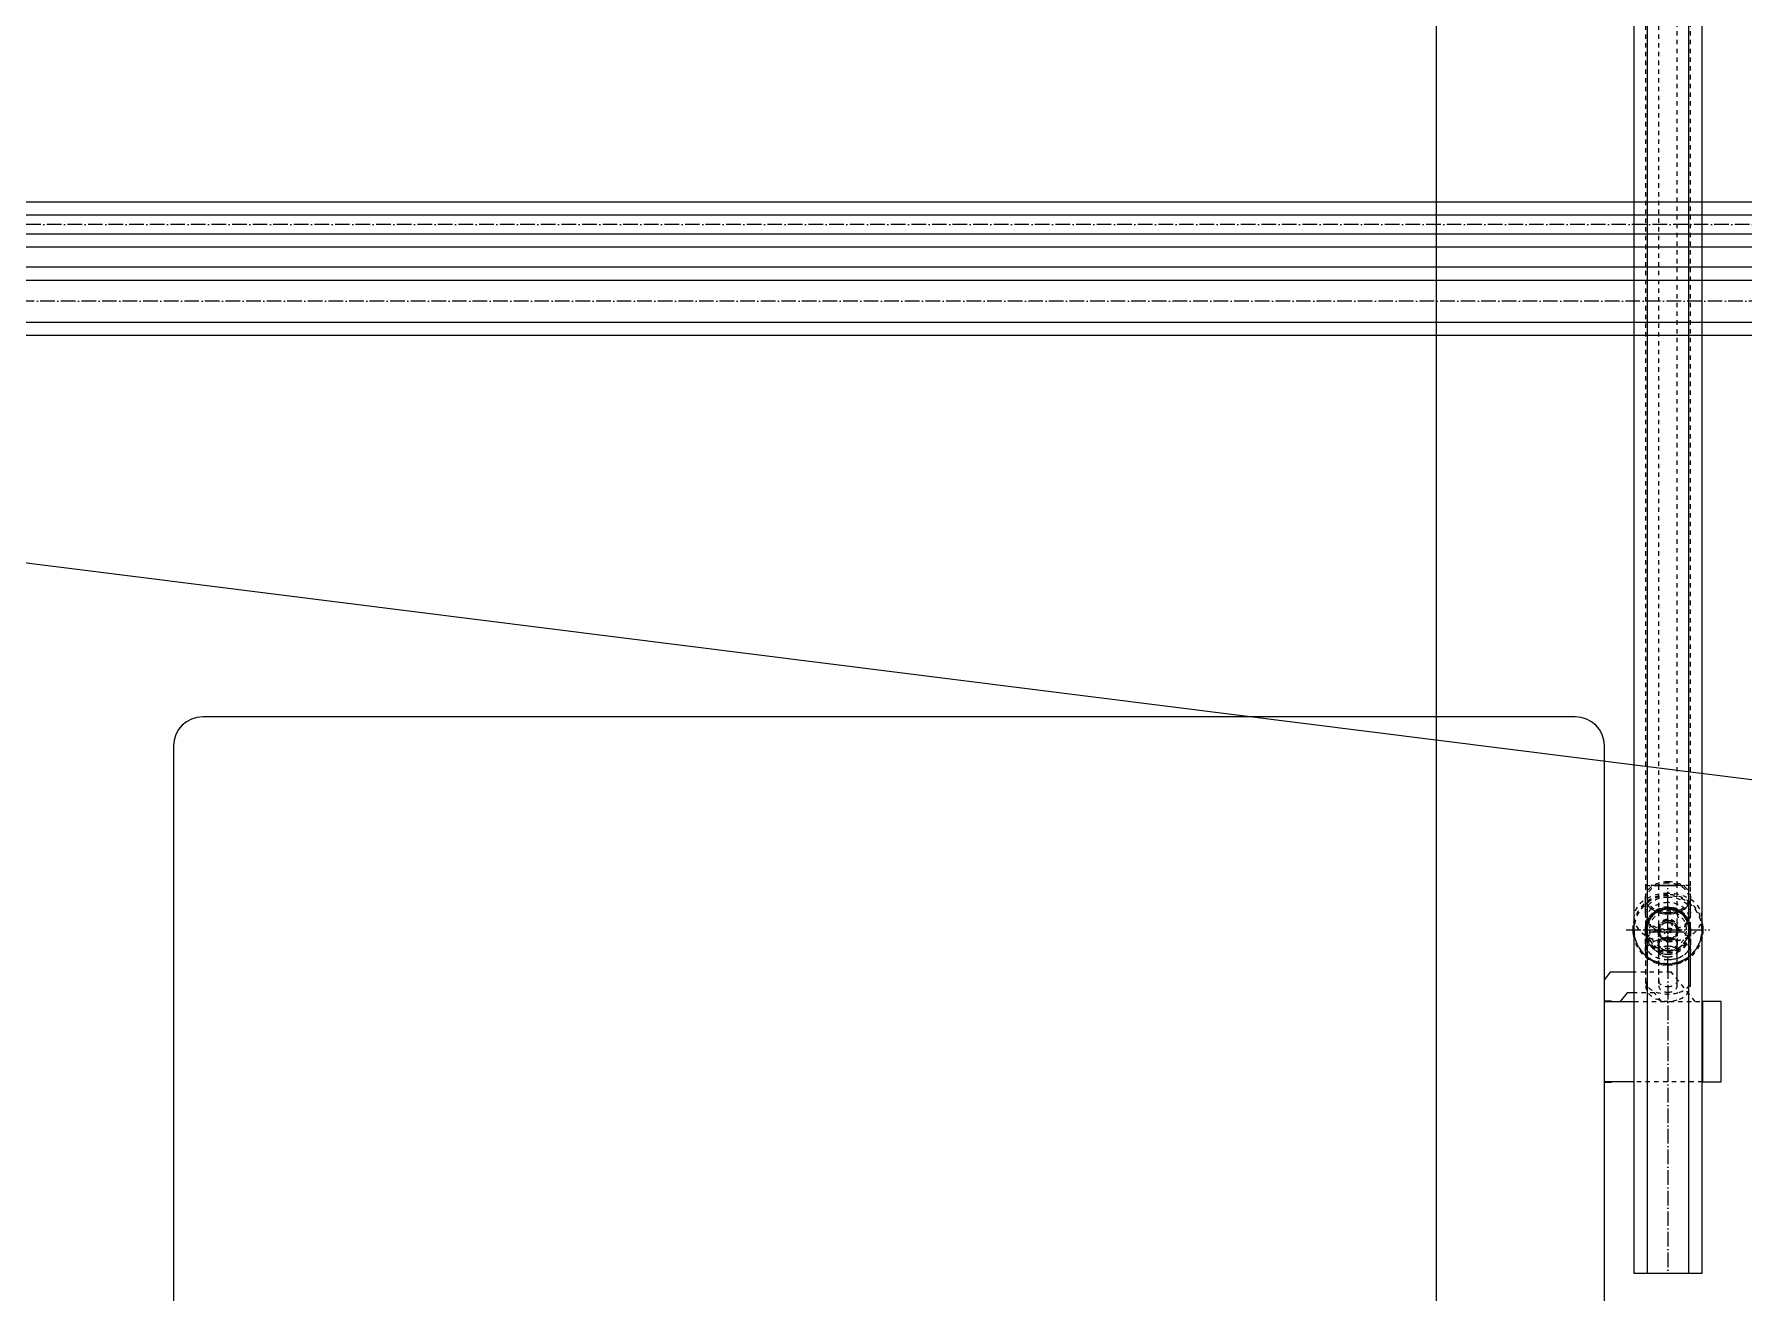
# Model space of a CAD drawing. Header units: millimetres. Extents: x -88595 to 880822, y -1054509 to -148035.
# Drawn here: x 554834 to 556005, y -246893 to -246031 of the extents above; entities that cross this region are included whole.
import ezdxf

# ---------------------------------------------------------------- set-up
doc = ezdxf.new("R2010")
doc.units = ezdxf.units.MM
for name, pattern in [('$0$ADSK_Скрыто', [6, 3, -3]), ('$1$ADSK_Скрыто', [6, 3, -3]), ('$10$ADSK_Осевая', [14, 10, -2, 0, -2]), ('$2$ADSK_Скрыто', [6, 3, -3]), ('$3$ADSK_Скрыто', [6, 3, -3]), ('$4$ADSK_Скрыто', [6, 3, -3]), ('$5$ADSK_Скрыто', [6, 3, -3])]:
    doc.linetypes.add(name, pattern=pattern)
for name, color, linetype, lineweight in [('Изоляция', 7, 'Continuous', 18), ('Крыша', 7, 'Continuous', 9), ('Линии', 7, 'Continuous', 9), ('Марки', 7, 'Continuous', 20), ('Оборудование', 7, 'Continuous', 18), ('Трубопровод', 7, 'Continuous', 18), ('Трубопроводы', 7, 'Continuous', 18)]:
    doc.layers.add(name, color=color, linetype=linetype, lineweight=lineweight)

# ---------------------------------------------------------------- blocks, each defined once
blk = doc.blocks.new('$0$ADSK_МедьПайка_Отвод-гнутая труба - Отвод _гнутая труба_-V59-В_Координация_кровля ОВ3')
at = {"layer": 'Линии', "color": 190, "linetype": '$0$ADSK_Скрыто', "true_color": 0x8000ff, "flags": 128}
for points in [[(12918.6, 16456.6), (12918.6, 16456.8), (12918.6, 16457.1), (12918.6, 16457.3), (12918.7, 16457.6), (12918.7, 16457.8), (12918.8, 16458.1), (12918.8, 16458.3), (12918.9, 16458.6), (12919, 16458.8), (12919.1, 16459), (12919.2, 16459.3), (12919.3, 16459.5), (12919.4, 16459.7), (12919.6, 16459.9), (12919.7, 16460.1), (12919.9, 16460.3), (12920, 16460.5), (12920.2, 16460.7), (12920.3, 16460.9), (12920.5, 16461.1), (12920.7, 16461.3), (12920.9, 16461.4), (12921.1, 16461.6), (12921.3, 16461.8), (12921.5, 16461.9), (12921.7, 16462), (12922, 16462.2), (12922.2, 16462.3), (12922.4, 16462.4), (12922.6, 16462.5), (12922.9, 16462.6), (12923.1, 16462.6), (12923.4, 16462.7), (12923.6, 16462.8), (12923.9, 16462.8), (12924.1, 16462.8), (12924.4, 16462.9), (12924.6, 16462.9), (12924.9, 16462.9), (12925, 16462.9)], [(12918.6, 16443), (12918.6, 16444), (12918.6, 16445), (12918.6, 16446), (12918.6, 16446.9), (12918.6, 16447.8), (12918.6, 16448.7), (12918.6, 16449.5), (12918.6, 16450.3), (12918.6, 16451), (12918.6, 16451.7), (12918.6, 16452.4), (12918.6, 16453), (12918.6, 16453.5), (12918.6, 16454), (12918.6, 16454.5), (12918.6, 16454.9), (12918.6, 16455.3), (12918.6, 16455.6), (12918.6, 16455.9), (12918.6, 16456.1), (12918.6, 16456.3), (12918.6, 16456.5), (12918.6, 16456.5), (12918.6, 16456.6)], [(12925, 16462.9), (12925.2, 16462.9), (12925.5, 16462.9), (12925.7, 16462.9), (12926, 16462.8), (12926.2, 16462.8), (12926.5, 16462.7), (12926.7, 16462.7), (12926.9, 16462.6), (12927.2, 16462.5), (12927.4, 16462.4), (12927.7, 16462.3), (12927.9, 16462.2), (12928.1, 16462.1), (12928.3, 16461.9), (12928.5, 16461.8), (12928.7, 16461.6), (12928.9, 16461.5), (12929.1, 16461.3), (12929.3, 16461.2), (12929.5, 16461), (12929.7, 16460.8), (12929.8, 16460.6), (12930, 16460.4), (12930.2, 16460.2), (12930.3, 16460), (12930.4, 16459.8), (12930.6, 16459.5), (12930.7, 16459.3), (12930.8, 16459.1), (12930.9, 16458.9), (12931, 16458.6), (12931, 16458.4), (12931.1, 16458.1), (12931.2, 16457.9), (12931.2, 16457.6), (12931.2, 16457.4), (12931.3, 16457.1), (12931.3, 16456.9), (12931.3, 16456.6), (12931.3, 16456.6)], [(12931.3, 16456.6), (12931.3, 16456.5), (12931.3, 16456.5), (12931.3, 16456.3), (12931.3, 16456.1), (12931.3, 16455.9), (12931.3, 16455.6), (12931.3, 16455.3), (12931.3, 16454.9), (12931.3, 16454.5), (12931.3, 16454), (12931.3, 16453.5), (12931.3, 16453), (12931.3, 16452.4), (12931.3, 16451.7), (12931.3, 16451), (12931.3, 16450.3), (12931.3, 16449.5), (12931.3, 16448.7), (12931.3, 16447.8), (12931.3, 16446.9), (12931.3, 16446), (12931.3, 16445), (12931.3, 16444), (12931.3, 16443)]]:
    blk.add_lwpolyline(points, dxfattribs=at)
at = {"layer": 'Линии', "color": 190, "linetype": '$0$ADSK_Скрыто', "true_color": 0x8000ff}
for start, end in [(90, 270), (270, 90)]:
    blk.add_arc((12925, 16456.6), 6.35, start, end, dxfattribs=at)
for start_param, end_param in [(1.570796, 4.712389), (4.712389, 7.853982)]:
    blk.add_ellipse((12925, 16443), major_axis=(6.35, 0), ratio=0.573576, start_param=start_param, end_param=end_param, dxfattribs=at)
blk = doc.blocks.new('$0$ADSK_МедьПайка_Отвод-гнутая труба - Отвод _гнутая труба_-V60-В_Координация_кровля ОВ3')
at = {"layer": 'Линии', "color": 190, "linetype": '$0$ADSK_Скрыто', "true_color": 0x8000ff}
for p, q in [((12925, 16488.3), (12918.6, 16488.3)), ((12931.3, 16488.3), (12925, 16488.3))]:
    blk.add_line(p, q, dxfattribs=at)
at = {"layer": 'Линии', "color": 190, "linetype": '$0$ADSK_Скрыто', "true_color": 0x8000ff, "flags": 128}
for points in [[(12918.6, 16488.3), (12918.6, 16487), (12918.6, 16485.8), (12918.6, 16484.5), (12918.6, 16483.2), (12918.6, 16482), (12918.6, 16480.8), (12918.6, 16479.5), (12918.6, 16478.3), (12918.6, 16477.1), (12918.6, 16475.9), (12918.6, 16474.8), (12918.6, 16473.6), (12918.6, 16472.5), (12918.6, 16471.4), (12918.6, 16470.4), (12918.6, 16469.3), (12918.6, 16468.3), (12918.6, 16467.4), (12918.6, 16466.4), (12918.6, 16465.5), (12918.6, 16464.7), (12918.6, 16463.8), (12918.6, 16463), (12918.6, 16462.3), (12918.6, 16461.6), (12918.6, 16460.9), (12918.6, 16460.3), (12918.6, 16459.7), (12918.6, 16459.2), (12918.6, 16458.7), (12918.6, 16458.3), (12918.6, 16457.9), (12918.6, 16457.5), (12918.6, 16457.3), (12918.6, 16457), (12918.6, 16456.8), (12918.6, 16456.7), (12918.6, 16456.6), (12918.6, 16456.6)], [(12931.3, 16456.6), (12931.3, 16456.6), (12931.3, 16456.7), (12931.3, 16456.8), (12931.3, 16457), (12931.3, 16457.2), (12931.3, 16457.5), (12931.3, 16457.8), (12931.3, 16458.2), (12931.3, 16458.6), (12931.3, 16459.1), (12931.3, 16459.6), (12931.3, 16460.1), (12931.3, 16460.7), (12931.3, 16461.4), (12931.3, 16462.1), (12931.3, 16462.8), (12931.3, 16463.6), (12931.3, 16464.4), (12931.3, 16465.3), (12931.3, 16466.2), (12931.3, 16467.1), (12931.3, 16468.1), (12931.3, 16469.1), (12931.3, 16470.1), (12931.3, 16471.1), (12931.3, 16472.2), (12931.3, 16473.3), (12931.3, 16474.5), (12931.3, 16475.6), (12931.3, 16476.8), (12931.3, 16478), (12931.3, 16479.2), (12931.3, 16480.4), (12931.3, 16481.7), (12931.3, 16482.9), (12931.3, 16484.2), (12931.3, 16485.4), (12931.3, 16486.7), (12931.3, 16488), (12931.3, 16488.3)]]:
    blk.add_lwpolyline(points, dxfattribs=at)
at = {"layer": 'Линии', "color": 190, "linetype": '$0$ADSK_Скрыто', "true_color": 0x8000ff}
for start, end in [(90, 270), (270, 90)]:
    blk.add_arc((12925, 16456.6), 6.35, start, end, dxfattribs=at)
blk = doc.blocks.new('$0$ADSK_МедьПайка_Отвод-гнутая труба - Отвод _гнутая труба_-3197941-В_Координация_кровля ОВ3')
at = {"layer": 'Линии', "color": 134, "linetype": '$0$ADSK_Скрыто', "true_color": 0x00a6a6, "flags": 128}
for points in [[(12918.6, 16457.9), (12918.6, 16458.2), (12918.6, 16458.4), (12918.6, 16458.7), (12918.7, 16458.9), (12918.7, 16459.2), (12918.8, 16459.4), (12918.8, 16459.7), (12918.9, 16459.9), (12919, 16460.2), (12919.1, 16460.4), (12919.2, 16460.6), (12919.3, 16460.8), (12919.4, 16461.1), (12919.6, 16461.3), (12919.7, 16461.5), (12919.9, 16461.7), (12920, 16461.9), (12920.2, 16462.1), (12920.3, 16462.3), (12920.5, 16462.5), (12920.7, 16462.6), (12920.9, 16462.8), (12921.1, 16463), (12921.3, 16463.1), (12921.5, 16463.3), (12921.7, 16463.4), (12922, 16463.5), (12922.2, 16463.6), (12922.4, 16463.7), (12922.6, 16463.8), (12922.9, 16463.9), (12923.1, 16464), (12923.4, 16464.1), (12923.6, 16464.1), (12923.9, 16464.2), (12924.1, 16464.2), (12924.4, 16464.2), (12924.6, 16464.3), (12924.9, 16464.3), (12925, 16464.3)], [(12918.6, 16454.9), (12918.6, 16455.4), (12918.6, 16455.8), (12918.6, 16456.3), (12918.6, 16456.7), (12918.6, 16457), (12918.6, 16457.3), (12918.6, 16457.5), (12918.6, 16457.7), (12918.6, 16457.8), (12918.6, 16457.9), (12918.6, 16457.9)], [(12918.6, 16448.2), (12918.6, 16449.1), (12918.6, 16450), (12918.6, 16450.8), (12918.6, 16451.6), (12918.6, 16452.3), (12918.6, 16453), (12918.6, 16453.7), (12918.6, 16454.3), (12918.6, 16454.9)], [(12925, 16464.3), (12925.2, 16464.3), (12925.5, 16464.2), (12925.7, 16464.2), (12926, 16464.2), (12926.2, 16464.1), (12926.5, 16464.1), (12926.7, 16464), (12926.9, 16463.9), (12927.2, 16463.9), (12927.4, 16463.8), (12927.7, 16463.7), (12927.9, 16463.5), (12928.1, 16463.4), (12928.3, 16463.3), (12928.5, 16463.2), (12928.7, 16463), (12928.9, 16462.9), (12929.1, 16462.7), (12929.3, 16462.5), (12929.5, 16462.3), (12929.7, 16462.2), (12929.8, 16462), (12930, 16461.8), (12930.2, 16461.6), (12930.3, 16461.3), (12930.4, 16461.1), (12930.6, 16460.9), (12930.7, 16460.7), (12930.8, 16460.5), (12930.9, 16460.2), (12931, 16460), (12931, 16459.7), (12931.1, 16459.5), (12931.2, 16459.2), (12931.2, 16459), (12931.2, 16458.7), (12931.3, 16458.5), (12931.3, 16458.2), (12931.3, 16458), (12931.3, 16457.9)], [(12931.3, 16457.9), (12931.3, 16457.9), (12931.3, 16457.8), (12931.3, 16457.7), (12931.3, 16457.5), (12931.3, 16457.3), (12931.3, 16457), (12931.3, 16456.7), (12931.3, 16456.3), (12931.3, 16455.9), (12931.3, 16455.4), (12931.3, 16454.9), (12931.3, 16454.3), (12931.3, 16453.7), (12931.3, 16453.1), (12931.3, 16452.4), (12931.3, 16451.6), (12931.3, 16450.9), (12931.3, 16450), (12931.3, 16449.2), (12931.3, 16448.3), (12931.3, 16448.2)]]:
    blk.add_lwpolyline(points, dxfattribs=at)
at = {"layer": 'Линии', "color": 134, "linetype": '$0$ADSK_Скрыто', "true_color": 0x00a6a6}
for start, end in [(90, 270), (270, 90)]:
    blk.add_arc((12925, 16457.9), 6.35, start, end, dxfattribs=at)
for start_param, end_param in [(1.570796, 4.712389), (4.712389, 7.853982)]:
    blk.add_ellipse((12925, 16448.2), major_axis=(6.35, 0), ratio=0.694658, start_param=start_param, end_param=end_param, dxfattribs=at)
blk = doc.blocks.new('$0$ADSK_МедьПайка_Отвод - Отвод медный под пайку двухраструбный-3268049-В_Координация_кровля ОВ3')
at = {"layer": 'Линии', "color": 134, "linetype": '$0$ADSK_Скрыто', "true_color": 0x00a6a6}
for radius, start, end in [(15.6, 90, 158.2684), (15.6, 90, 157.3783), (14.3, 90, 270), (14.3, 90, 178.4712), (14.3, 90, 178.4712), (15.6, 21.7316, 90), (15.6, 22.6217, 90), (14.3, 270, 90), (14.3, 1.5288, 90), (14.3, 1.5288, 90), (15.6, 175.2813, 200.6427), (15.6, 175.1068, 201.664), (15.6, 158.336, 173.29), (15.6, 159.3426, 173.2832), (14.3, 181.5288, 270), (14.3, 181.5288, 270), (14.3, 270, 358.4712), (14.3, 270, 358.4712), (15.6, 6.3097, 21.664), (15.6, 338.336, 4.7085), (15.6, 6.2319, 20.6574), (15.6, 339.3573, 4.1556), (15.6, 201.7162, 270), (15.6, 202.6217, 270), (15.6, 270, 338.2838), (15.6, 270, 337.3783)]:
    blk.add_arc((12925, 16457.9), radius, start, end, dxfattribs=at)
for centre, major_axis, start_param, end_param in [((12925, 16479.8), (15.6, 0), 1.570796, 3.665191), ((12925, 16479.8), (14.3, 0), 1.570796, 3.11491), ((12925, 16479.8), (15.6, 0), 5.759587, 7.853982), ((12925, 16479.8), (14.3, 0), 0.026683, 1.570796), ((12925, 16469.1), (15.6, 0), 1.570796, 3.115726), ((12925, 16479.8), (14.3, 0), 3.168275, 4.079558), ((12925, 16466.4), (14.3, 0), 1.570796, 3.101645), ((12925, 16466.4), (14.3, 0), 1.570796, 3.11491), ((12925, 16469.1), (15.6, 0), 0.025867, 1.570796), ((12925, 16466.4), (14.3, 0), 0.039948, 1.570796), ((12925, 16466.4), (14.3, 0), 0.026683, 1.570796), ((12925, 16479.8), (14.3, 0), 5.34522, 6.256503), ((12925, 16469.1), (15.6, 0), 3.141593, 3.48236), ((12925, 16469.1), (15.6, 0), 3.506966, 4.712389), ((12925, 16466.4), (14.3, 0), 3.168275, 4.712389), ((12925, 16466.4), (14.3, 0), 3.181426, 3.452884), ((12925, 16466.4), (14.3, 0), 4.712389, 6.256503), ((12925, 16469.1), (15.6, 0), 4.712389, 5.917812), ((12925, 16466.4), (14.3, 0), 5.971894, 6.243352), ((12925, 16469.1), (15.6, 0), 5.942418, 6.283185), ((12925, 16466.4), (14.3, 0), 3.48236, 4.712389), ((12925, 16466.4), (14.3, 0), 4.712389, 5.942418)]:
    blk.add_ellipse(centre, major_axis=major_axis, ratio=0.707107, start_param=start_param, end_param=end_param, dxfattribs=at)
at = {"layer": 'Трубопроводы', "color": 134, "true_color": 0x00a6a6}
for p, q in [((12909.4, 16479.8), (12909.4, 16469.1)), ((12940.5, 16469.1), (12940.5, 16479.8)), ((12910.3, 16465.4), (12911.5, 16463)), ((12938.4, 16463), (12939.6, 16465.4))]:
    blk.add_line(p, q, dxfattribs=at)
at = {"layer": 'Трубопроводы', "color": 134, "true_color": 0x00a6a6, "flags": 128}
for points in [[(12910.7, 16466.4), (12910.7, 16465.6), (12910.7, 16464.8), (12910.7, 16464.1), (12910.7, 16463.4), (12910.7, 16462.7), (12910.7, 16462.1), (12910.7, 16461.5), (12910.7, 16461), (12910.7, 16460.5), (12910.7, 16460), (12910.7, 16459.6), (12910.7, 16459.3), (12910.7, 16458.9)], [(12939.2, 16459), (12939.2, 16459.4), (12939.2, 16459.8), (12939.2, 16460.2), (12939.2, 16460.7), (12939.2, 16461.2), (12939.2, 16461.7), (12939.2, 16462.3), (12939.2, 16463), (12939.2, 16463.7), (12939.2, 16464.4), (12939.2, 16465.1), (12939.2, 16465.9), (12939.2, 16466.4)]]:
    blk.add_lwpolyline(points, dxfattribs=at)
at = {"layer": 'Трубопроводы', "color": 134, "true_color": 0x00a6a6}
for major_axis, start_param, end_param in [((15.6, 0), 3.665191, 4.712389), ((14.3, 0), 4.08304, 4.712389), ((15.6, 0), 4.712389, 5.759587), ((14.3, 0), 4.712389, 5.341737)]:
    blk.add_ellipse((12925, 16479.8), major_axis=major_axis, ratio=0.707107, start_param=start_param, end_param=end_param, dxfattribs=at)
blk = doc.blocks.new('$0$ADSK_Наружный блок кондиционера сплит-системы1 - AV16IMVEV-4475072-В_Координация_кровля ОВ3')
at = {"layer": 'Линии', "linetype": '$0$ADSK_Скрыто'}
for p, q in [((535.9, 200.1), (510.6, 200.1)), ((552.3, 180), (535.9, 200.1)), ((524.4, 185.9), (510.5, 185.9)), ((510.5, 180), (557.2, 180)), ((529.2, 180), (524.4, 185.9)), ((557.2, 125), (510.5, 125))]:
    blk.add_line(p, q, dxfattribs=at)
at = {"layer": 'Оборудование'}
for p, q in [((470, 375), (-470, 375)), ((-490, 355), (-490, -355)), ((490, -355), (490, 355)), ((494.1, 200.1), (490, 195.1)), ((510.5, 200.1), (494.1, 200.1)), ((495, 180.2), (490, 180.2)), ((490, 180), (510.5, 180)), ((505.6, 185.9), (500.8, 180)), ((510.5, 185.9), (505.6, 185.9)), ((570, 180), (557.2, 180)), ((557.2, 180), (557.2, 125)), ((570, 125), (570, 180)), ((510.4, 125), (490, 125)), ((490, 124.8), (495, 124.8)), ((490, 124.8), (495, 124.8)), ((557.2, 125), (570, 125)), ((-470, -375), (470, -375))]:
    blk.add_line(p, q, dxfattribs=at)
for centre, start, end in [((-470, 355), 90, 180), ((470, 355), 360, 90), ((-470, -355), 180, 270), ((470, -355), 270, 360)]:
    blk.add_arc(centre, 20, start, end, dxfattribs=at)
blk = doc.blocks.new('$0$ADSK_МедьПайка_Муфта редукционная - Муфта редукционная медная под пайку-3268058-В_Координация_кровля ОВ3')
at = {"layer": 'Линии', "color": 134, "linetype": '$0$ADSK_Скрыто', "true_color": 0x00a6a6, "flags": 128}
for points in [[(12937.7, 16457.9), (12937.6, 16458.4), (12937.6, 16458.9), (12937.6, 16459.4), (12937.5, 16459.9), (12937.4, 16460.4), (12937.3, 16460.9), (12937.2, 16461.4), (12937, 16461.9), (12936.8, 16462.4), (12936.6, 16462.9), (12936.4, 16463.3), (12936.2, 16463.8), (12936, 16464.2), (12935.7, 16464.7), (12935.4, 16465.1), (12935.1, 16465.5), (12934.8, 16465.9), (12934.5, 16466.3), (12934.2, 16466.7), (12933.8, 16467), (12933.4, 16467.4), (12933, 16467.7), (12932.6, 16468), (12932.2, 16468.3), (12931.8, 16468.6), (12931.4, 16468.9), (12930.9, 16469.1), (12930.5, 16469.3), (12930, 16469.6), (12929.6, 16469.8), (12929.1, 16469.9), (12928.6, 16470.1), (12928.1, 16470.2), (12927.6, 16470.3), (12927.1, 16470.4), (12926.6, 16470.5), (12926.1, 16470.6), (12925.6, 16470.6), (12925.1, 16470.6), (12924.6, 16470.6), (12924.1, 16470.6), (12923.6, 16470.5), (12923.1, 16470.5), (12922.6, 16470.4), (12922.1, 16470.3), (12921.6, 16470.2), (12921.1, 16470), (12920.6, 16469.9), (12920.1, 16469.7), (12919.7, 16469.5), (12919.2, 16469.2), (12918.8, 16469), (12918.3, 16468.7), (12917.9, 16468.5), (12917.5, 16468.2), (12917.1, 16467.9), (12916.7, 16467.6), (12916.3, 16467.2), (12915.9, 16466.9), (12915.6, 16466.5), (12915.3, 16466.1), (12914.9, 16465.7), (12914.6, 16465.3), (12914.3, 16464.9), (12914.1, 16464.5), (12913.8, 16464), (12913.6, 16463.6), (12913.4, 16463.1), (12913.2, 16462.6), (12913, 16462.2), (12912.8, 16461.7), (12912.7, 16461.2), (12912.6, 16460.7), (12912.5, 16460.2), (12912.4, 16459.7), (12912.3, 16459.2), (12912.3, 16458.7), (12912.3, 16458.2), (12912.3, 16457.9)], [(12912.3, 16457.9), (12912.3, 16457.4), (12912.3, 16456.9), (12912.3, 16456.4), (12912.4, 16455.9), (12912.5, 16455.4), (12912.6, 16454.9), (12912.7, 16454.4), (12912.9, 16453.9), (12913.1, 16453.4), (12913.3, 16453), (12913.5, 16452.5), (12913.7, 16452.1), (12913.9, 16451.6), (12914.2, 16451.2), (12914.5, 16450.7), (12914.8, 16450.3), (12915.1, 16449.9), (12915.4, 16449.5), (12915.7, 16449.2), (12916.1, 16448.8), (12916.5, 16448.5), (12916.9, 16448.1), (12917.3, 16447.8), (12917.7, 16447.5), (12918.1, 16447.2), (12918.5, 16447), (12919, 16446.7), (12919.4, 16446.5), (12919.9, 16446.3), (12920.3, 16446.1), (12920.8, 16445.9), (12921.3, 16445.8), (12921.8, 16445.6), (12922.3, 16445.5), (12922.8, 16445.4), (12923.3, 16445.3), (12923.8, 16445.3), (12924.3, 16445.2), (12924.8, 16445.2), (12925.3, 16445.2), (12925.8, 16445.2), (12926.3, 16445.3), (12926.8, 16445.4), (12927.3, 16445.4), (12927.8, 16445.5), (12928.3, 16445.7), (12928.8, 16445.8), (12929.3, 16446), (12929.8, 16446.2), (12930.2, 16446.4), (12930.7, 16446.6), (12931.1, 16446.8), (12931.6, 16447.1), (12932, 16447.4), (12932.4, 16447.6), (12932.8, 16448), (12933.2, 16448.3), (12933.6, 16448.6), (12934, 16449), (12934.3, 16449.3), (12934.7, 16449.7), (12935, 16450.1), (12935.3, 16450.5), (12935.6, 16450.9), (12935.8, 16451.4), (12936.1, 16451.8), (12936.3, 16452.3), (12936.5, 16452.7), (12936.7, 16453.2), (12936.9, 16453.7), (12937.1, 16454.1), (12937.2, 16454.6), (12937.3, 16455.1), (12937.4, 16455.6), (12937.5, 16456.1), (12937.6, 16456.6), (12937.6, 16457.1), (12937.6, 16457.6), (12937.7, 16457.9)]]:
    blk.add_lwpolyline(points, dxfattribs=at)
at = {"layer": 'Линии', "color": 134, "linetype": '$0$ADSK_Скрыто', "true_color": 0x00a6a6}
for radius, start, end in [(15.1, 18.3404, 161.6596), (15.1, 18.3404, 161.6596), (15.1, 18.3404, 161.6596), (14.3, 1.5288, 178.4712), (14.3, 1.5288, 178.4712), (7.15, 0, 180), (7.15, 0, 180), (7.15, 0, 180), (15.1, 162.6472, 180), (15.1, 162.6472, 180), (15.1, 162.6472, 180), (15.1, 180, 197.3528), (15.1, 180, 197.3528), (15.1, 180, 197.3528), (15.1, 198.3404, 341.6596), (15.1, 198.3404, 341.6596), (15.1, 198.3404, 341.6596), (14.3, 181.5288, 358.4712), (14.3, 181.5288, 358.4712), (7.15, 180, 0), (7.15, 180, 0), (7.15, 180, 0), (6.35, 0, 180), (6.35, 0, 180), (6.35, 180, 0), (6.35, 180, 0), (15.1, 0, 17.3528), (15.1, 0, 17.3528), (15.1, 0, 17.3528), (15.1, 342.6472, 0), (15.1, 342.6472, 0), (15.1, 342.6472, 0)]:
    blk.add_arc((12925, 16457.9), radius, start, end, dxfattribs=at)
blk = doc.blocks.new('Кровля')
at = {"layer": 'Крыша'}
blk.add_line((570830.5, 679575.5), (564830.5, 680328.3), dxfattribs=at)

msp = doc.modelspace()

# ---------------------------------------------------------------- linework, layer by layer
at = {"layer": 'Изоляция', "color": 134, "true_color": 0x00a6a6}
for p, q in [((555976.2, -246879.4), (555976.2, -245558)), ((555929.6, -245604.6), (555929.6, -246879.4)), ((558359.2, -246190.6), (540630.9, -246190.6)), ((558323.3, -246199.6), (540630.9, -246199.6)), ((540630.9, -246228.2), (558330.4, -246228.2)), ((540630.9, -246237.2), (558330.4, -246237.2)), ((555929.6, -246879.4), (555976.2, -246879.4))]:
    msp.add_line(p, q, dxfattribs=at)
at = {"layer": 'Изоляция', "color": 190, "true_color": 0x8000ff}
for p, q in [((558321.1, -246145.9), (540627.7, -246145.9)), ((540627.7, -246176.6), (558321.1, -246176.6))]:
    msp.add_line(p, q, dxfattribs=at)
at = {"layer": 'Изоляция', "color": 190, "true_color": 0x8000ff, "flags": 128}
for points in [[(555937.5, -246641.9), (555937.5, -246642.5), (555937.5, -246643), (555937.5, -246643.5), (555937.5, -246643.9)], [(555968.2, -246644), (555968.2, -246643.6), (555968.2, -246643.1), (555968.2, -246642.6), (555968.2, -246642.1)]]:
    msp.add_lwpolyline(points, dxfattribs=at)
at = {"layer": 'Изоляция', "color": 134, "true_color": 0x00a6a6}
for start, end in [(172.5622, 180), (180, 187.4378), (0, 7.4378), (352.5622, 0)]:
    msp.add_arc((555952.9, -246644.3), 24.1, start, end, dxfattribs=at)
at = {"layer": 'Линии', "color": 190, "linetype": '$1$ADSK_Скрыто', "true_color": 0x8000ff}
for p, q in [((555937.5, -245671.1), (555937.5, -246613.9)), ((555946.5, -245671.1), (555946.5, -246613.9)), ((555959.2, -246613.9), (555959.2, -245671.1)), ((555968.2, -246613.9), (555968.2, -245671.1)), ((555937.5, -246613.9), (555968.2, -246613.9)), ((555968.2, -246613.9), (555937.5, -246613.9)), ((555937.9, -246613.9), (555937.5, -246613.9)), ((555946.5, -246613.9), (555959.2, -246613.9)), ((555968.2, -246613.9), (555967.8, -246613.9)), ((555937.5, -246659.2), (555937.5, -246679.5)), ((555946.5, -246659.2), (555946.5, -246679.5)), ((555959.2, -246679.5), (555959.2, -246659.2)), ((555968.2, -246679.5), (555968.2, -246659.2))]:
    msp.add_line(p, q, dxfattribs=at)
at = {"layer": 'Линии', "color": 134, "linetype": '$1$ADSK_Скрыто', "true_color": 0x00a6a6}
for p, q in [((555937.5, -246644.3), (555937.5, -246643.9)), ((555937.5, -246654), (555937.5, -246682.6)), ((555946.5, -246654), (555946.5, -246682.6)), ((555959.2, -246682.6), (555959.2, -246654)), ((555968.2, -246682.6), (555968.2, -246654))]:
    msp.add_line(p, q, dxfattribs=at)
at = {"layer": 'Линии', "color": 190, "linetype": '$4$ADSK_Скрыто', "true_color": 0x8000ff, "flags": 128}
for points in [[(555937.5, -246613.9), (555937.5, -246615.2), (555937.5, -246616.4), (555937.5, -246617.7), (555937.5, -246619), (555937.5, -246620.2), (555937.5, -246621.4), (555937.5, -246622.7), (555937.5, -246623.9), (555937.5, -246625.1), (555937.5, -246626.3), (555937.5, -246627.4), (555937.5, -246628.6), (555937.5, -246629.7), (555937.5, -246630.8), (555937.5, -246631.8), (555937.5, -246632.9), (555937.5, -246633.9), (555937.5, -246634.8), (555937.5, -246635.8), (555937.5, -246636.7), (555937.5, -246637.5), (555937.5, -246638.4), (555937.5, -246639.2), (555937.5, -246639.9), (555937.5, -246640.6), (555937.5, -246641.3), (555937.5, -246641.9)], [(555968.2, -246642.1), (555968.2, -246641.5), (555968.2, -246640.8), (555968.2, -246640.1), (555968.2, -246639.4), (555968.2, -246638.6), (555968.2, -246637.8), (555968.2, -246636.9), (555968.2, -246636), (555968.2, -246635.1), (555968.2, -246634.1), (555968.2, -246633.1), (555968.2, -246632.1), (555968.2, -246631.1), (555968.2, -246630), (555968.2, -246628.9), (555968.2, -246627.7), (555968.2, -246626.6), (555968.2, -246625.4), (555968.2, -246624.2), (555968.2, -246623), (555968.2, -246621.8), (555968.2, -246620.5), (555968.2, -246619.3), (555968.2, -246618), (555968.2, -246616.8), (555968.2, -246615.5), (555968.2, -246614.2), (555968.2, -246613.9)], [(555938.6, -246639.9), (555938.7, -246639.7), (555939, -246639.1), (555939.3, -246638.6), (555939.6, -246638), (555939.9, -246637.5), (555940.2, -246637), (555940.6, -246636.5), (555940.9, -246636), (555941.3, -246635.5), (555941.8, -246635.1), (555942.2, -246634.6), (555942.6, -246634.2), (555943.1, -246633.8), (555943.6, -246633.4), (555944.1, -246633.1), (555944.6, -246632.7), (555945.1, -246632.4), (555945.6, -246632.1), (555946.2, -246631.8), (555946.8, -246631.6), (555947.3, -246631.3), (555947.9, -246631.1), (555948.5, -246630.9), (555949.1, -246630.8), (555949.7, -246630.6), (555950.3, -246630.5), (555950.9, -246630.4), (555951.5, -246630.4), (555952.1, -246630.3), (555952.7, -246630.3), (555952.9, -246630.3)], [(555952.9, -246630.3), (555953.5, -246630.3), (555954.1, -246630.3), (555954.7, -246630.4), (555955.3, -246630.5), (555955.9, -246630.6), (555956.5, -246630.7), (555957.1, -246630.9), (555957.7, -246631.1), (555958.3, -246631.3), (555958.9, -246631.5), (555959.4, -246631.8), (555960, -246632), (555960.5, -246632.3), (555961, -246632.6), (555961.5, -246633), (555962, -246633.3), (555962.5, -246633.7), (555963, -246634.1), (555963.5, -246634.5), (555963.9, -246635), (555964.3, -246635.4), (555964.7, -246635.9), (555965.1, -246636.3), (555965.5, -246636.8), (555965.8, -246637.4), (555966.1, -246637.9), (555966.4, -246638.4), (555966.7, -246639), (555967, -246639.5), (555967.1, -246639.9)], [(555937.5, -246645.6), (555937.5, -246645), (555937.6, -246644.4), (555937.6, -246643.8), (555937.7, -246643.2), (555937.8, -246642.6), (555938, -246642), (555938.1, -246641.4), (555938.3, -246640.8), (555938.5, -246640.2), (555938.5, -246640.2)], [(555937.5, -246643.9), (555937.5, -246644.3), (555937.5, -246644.7), (555937.5, -246644.9), (555937.5, -246645.2), (555937.5, -246645.4), (555937.5, -246645.5), (555937.5, -246645.6), (555937.5, -246645.6)], [(555937.5, -246659.2), (555937.5, -246658.2), (555937.5, -246657.2), (555937.5, -246656.2), (555937.5, -246655.3), (555937.5, -246654.4), (555937.5, -246653.5), (555937.5, -246652.7), (555937.5, -246651.9), (555937.5, -246651.2), (555937.5, -246650.5), (555937.5, -246649.8), (555937.5, -246649.2), (555937.5, -246648.7), (555937.5, -246648.2), (555937.5, -246647.7), (555937.5, -246647.3), (555937.5, -246646.9), (555937.5, -246646.6), (555937.5, -246646.3), (555937.5, -246646.1), (555937.5, -246645.9), (555937.5, -246645.7), (555937.5, -246645.7), (555937.5, -246645.6)], [(555967.2, -246640.2), (555967.4, -246640.7), (555967.6, -246641.2), (555967.8, -246641.8), (555967.9, -246642.4), (555968, -246643), (555968.1, -246643.6), (555968.2, -246644.3), (555968.2, -246644.9), (555968.2, -246645.5), (555968.2, -246645.6)], [(555968.2, -246645.6), (555968.2, -246645.6), (555968.2, -246645.5), (555968.2, -246645.4), (555968.2, -246645.2), (555968.2, -246645), (555968.2, -246644.7), (555968.2, -246644.4), (555968.2, -246644)], [(555968.2, -246645.6), (555968.2, -246645.7), (555968.2, -246645.7), (555968.2, -246645.9), (555968.2, -246646.1), (555968.2, -246646.3), (555968.2, -246646.6), (555968.2, -246646.9), (555968.2, -246647.3), (555968.2, -246647.7), (555968.2, -246648.2), (555968.2, -246648.7), (555968.2, -246649.2), (555968.2, -246649.8), (555968.2, -246650.5), (555968.2, -246651.2), (555968.2, -246651.9), (555968.2, -246652.7), (555968.2, -246653.5), (555968.2, -246654.4), (555968.2, -246655.3), (555968.2, -246656.2), (555968.2, -246657.2), (555968.2, -246658.2), (555968.2, -246659.2)]]:
    msp.add_lwpolyline(points, dxfattribs=at)
at = {"layer": 'Линии', "color": 134, "linetype": '$4$ADSK_Скрыто', "true_color": 0x00a6a6, "flags": 128}
for points in [[(555938.6, -246638.5), (555938.7, -246638.3), (555939, -246637.7), (555939.3, -246637.2), (555939.6, -246636.7), (555939.9, -246636.1), (555940.2, -246635.6), (555940.6, -246635.1), (555940.9, -246634.6), (555941.3, -246634.2), (555941.8, -246633.7), (555942.2, -246633.3), (555942.6, -246632.9), (555943.1, -246632.5), (555943.6, -246632.1), (555944.1, -246631.7), (555944.6, -246631.4), (555945.1, -246631), (555945.6, -246630.7), (555946.2, -246630.5), (555946.8, -246630.2), (555947.3, -246630), (555947.9, -246629.8), (555948.5, -246629.6), (555949.1, -246629.4), (555949.7, -246629.3), (555950.3, -246629.2), (555950.9, -246629.1), (555951.5, -246629), (555952.1, -246629), (555952.7, -246628.9), (555952.9, -246628.9)], [(555952.9, -246628.9), (555953.5, -246628.9), (555954.1, -246629), (555954.7, -246629), (555955.3, -246629.1), (555955.9, -246629.2), (555956.5, -246629.4), (555957.1, -246629.5), (555957.7, -246629.7), (555958.3, -246629.9), (555958.9, -246630.1), (555959.4, -246630.4), (555960, -246630.7), (555960.5, -246631), (555961, -246631.3), (555961.5, -246631.6), (555962, -246632), (555962.5, -246632.3), (555963, -246632.7), (555963.5, -246633.2), (555963.9, -246633.6), (555964.3, -246634), (555964.7, -246634.5), (555965.1, -246635), (555965.5, -246635.5), (555965.8, -246636), (555966.1, -246636.5), (555966.4, -246637), (555966.7, -246637.6), (555967, -246638.2), (555967.1, -246638.5)], [(555937.5, -246643.6), (555937.6, -246643.1), (555937.6, -246642.4), (555937.7, -246641.8), (555937.8, -246641.2), (555938, -246640.6), (555938.1, -246640), (555938.3, -246639.5), (555938.5, -246638.9), (555938.5, -246638.8)], [(555937.5, -246647.3), (555937.5, -246646.8), (555937.5, -246646.4), (555937.5, -246645.9), (555937.5, -246645.5), (555937.5, -246645.2), (555937.5, -246644.9), (555937.5, -246644.7), (555937.5, -246644.5), (555937.5, -246644.4), (555937.5, -246644.3), (555937.5, -246644.3)], [(555937.5, -246654), (555937.5, -246653.1), (555937.5, -246652.2), (555937.5, -246651.4), (555937.5, -246650.6), (555937.5, -246649.9), (555937.5, -246649.2), (555937.5, -246648.5), (555937.5, -246647.9), (555937.5, -246647.3)], [(555967.2, -246638.8), (555967.4, -246639.3), (555967.6, -246639.9), (555967.8, -246640.5), (555967.9, -246641.1), (555968, -246641.7), (555968.1, -246642.3), (555968.2, -246642.9), (555968.2, -246643.5), (555968.2, -246643.6)], [(555968.2, -246644.1), (555968.2, -246644.1), (555968.2, -246644.3)], [(555968.2, -246644.3), (555968.2, -246644.3), (555968.2, -246644.4), (555968.2, -246644.5), (555968.2, -246644.7), (555968.2, -246644.9), (555968.2, -246645.2), (555968.2, -246645.5), (555968.2, -246645.9), (555968.2, -246646.3), (555968.2, -246646.8), (555968.2, -246647.3), (555968.2, -246647.9), (555968.2, -246648.5), (555968.2, -246649.1), (555968.2, -246649.8), (555968.2, -246650.6), (555968.2, -246651.3), (555968.2, -246652.2), (555968.2, -246653), (555968.2, -246653.9), (555968.2, -246654)]]:
    msp.add_lwpolyline(points, dxfattribs=at)
at = {"layer": 'Линии', "color": 134, "linetype": '$2$ADSK_Скрыто', "true_color": 0x00a6a6}
for centre, radius, start, end in [((555952.9, -246644.3), 24.1, 90, 172.101), ((555952.9, -246644.3), 23.3, 90, 179.5229), ((555952.9, -246644.3), 23.3, 90, 179.0621), ((555952.9, -246644.3), 24.1, 7.899, 90), ((555952.9, -246644.3), 23.3, 0.4771, 90), ((555952.9, -246644.3), 23.3, 0.9379, 90), ((555952.9, -246644.3), 15.4, 90, 158.8687), ((555952.9, -246644.3), 14.3, 109.2213, 180), ((555952.9, -246644.3), 14.3, 72.206, 107.794), ((555952.9, -246644.3), 15.4, 21.1117, 90), ((555952.9, -246637.1), 7.14, 270, 90), ((555952.9, -246644.3), 14.3, 0, 70.7787), ((555952.9, -246644.3), 24.1, 187.899, 270), ((555952.9, -246644.3), 23.3, 180.4771, 270), ((555952.9, -246644.3), 23.3, 180.9379, 270), ((555952.9, -246644.3), 15.3, 159.993, 180), ((555952.9, -246644.3), 15.4, 180, 199.9888), ((555952.9, -246644.3), 14.3, 180, 0), ((555952.9, -246651.4), 7.14, 90, 270), ((555952.9, -246644.3), 23.3, 270, 359.5229), ((555952.9, -246644.3), 24.1, 270, 352.101), ((555952.9, -246644.3), 23.3, 300.5425, 359.0621), ((555952.9, -246644.3), 15.4, 0, 19.9888), ((555952.9, -246644.3), 15.4, 339.993, 0), ((555952.9, -246644.3), 15.3, 201.1117, 270), ((555952.9, -246644.3), 15.4, 270, 338.8687), ((555952.9, -246644.3), 23.3, 270, 300)]:
    msp.add_arc(centre, radius, start, end, dxfattribs=at)
at = {"layer": 'Линии', "color": 190, "linetype": '$2$ADSK_Скрыто', "true_color": 0x8000ff}
for centre, radius, start, end in [((555952.9, -246645.6), 15.4, 90, 168.8438), ((555952.9, -246645.6), 15.4, 90, 159.2134), ((555952.9, -246645.6), 15.4, 90, 158.8687), ((555952.9, -246645.6), 15.4, 11.1562, 90), ((555952.9, -246645.6), 15.4, 20.7866, 90), ((555952.9, -246645.6), 15.4, 21.1117, 90), ((555952.9, -246645.6), 15.4, 160.1839, 180), ((555952.9, -246645.6), 15.3, 159.993, 180), ((555952.9, -246645.6), 15.4, 165, 180), ((555952.9, -246645.6), 15.3, 169.8369, 180), ((555952.9, -246645.6), 15.4, 180, 190.1631), ((555952.9, -246645.6), 15.3, 180, 199.8161), ((555952.9, -246645.6), 15.4, 180, 199.9888), ((555952.9, -246645.6), 15.3, 180, 199.8161), ((555952.9, -246645.6), 15.4, 191.1562, 270), ((555952.9, -246645.6), 6.35, 0, 180), ((555952.9, -246645.6), 6.35, 180, 0), ((555952.9, -246648.8), 3.17, 90, 270), ((555952.9, -246642.5), 3.17, 270, 90), ((555952.9, -246645.6), 15.4, 270, 348.8438), ((555952.9, -246645.6), 15.4, 0, 19.8161), ((555952.9, -246645.6), 15.4, 0, 19.9888), ((555952.9, -246645.6), 15.4, 340.1839, 0), ((555952.9, -246645.6), 15.4, 339.993, 0), ((555952.9, -246645.6), 15.4, 340.1839, 0), ((555952.9, -246645.6), 15.3, 0, 15), ((555952.9, -246645.6), 15.4, 0, 10.1631), ((555952.9, -246645.6), 15.4, 349.8369, 0), ((555952.9, -246645.6), 15.4, 200.7866, 270), ((555952.9, -246645.6), 15.4, 200.7866, 270), ((555952.9, -246645.6), 15.4, 201.1117, 270), ((555952.9, -246645.6), 15.4, 270, 339.2134), ((555952.9, -246645.6), 15.4, 270, 339.2134), ((555952.9, -246645.6), 15.4, 270, 338.8687)]:
    msp.add_arc(centre, radius, start, end, dxfattribs=at)
at = {"layer": 'Линии', "color": 134, "linetype": '$3$ADSK_Скрыто', "true_color": 0x00a6a6}
for centre, major_axis, ratio, start_param, end_param in [((555952.9, -246635.8), (23.3, 0), 0.707107, 1.570796, 3.133266), ((555952.9, -246635.8), (23.3, 0), 0.707107, 0.008327, 1.570796), ((555952.9, -246635.8), (23.3, 0), 0.707107, 3.149919, 4.712389), ((555952.9, -246635.8), (23.3, 0), 0.707107, 4.712389, 6.274859), ((555952.9, -246654), (15.3, 0), 0.694658, 2.094395, 3.665191), ((555952.9, -246654), (15.3, 0), 0.694658, 0.523599, 2.094395), ((555952.9, -246654), (15.4, 0), 0.694658, 5.235988, 6.806784), ((555952.9, -246654), (15.4, 0), 0.694658, 2.748883, 3.141593), ((555952.9, -246654), (15.4, 0), 0.694658, 3.141593, 4.712389), ((555952.9, -246654), (15.3, 0), 0.694658, 3.665191, 5.235988), ((555952.9, -246654), (6.35, 0), 0.694658, 1.570796, 3.141593), ((555952.9, -246654), (6.35, 0), 0.694658, 3.141593, 4.712389), ((555952.9, -246654), (6.35, 0), 0.694658, 0, 1.570796), ((555952.9, -246654), (6.35, 0), 0.694658, 4.712389, 6.283185), ((555952.9, -246654), (15.4, 0), 0.694658, 4.712389, 6.283185), ((555952.9, -246654), (15.4, 0), 0.694658, 0, 0.408816), ((555952.9, -246682.6), (15.3, 0), 0.694658, 3.141593, 3.665191), ((555952.9, -246682.6), (6.35, 0), 0.694658, 3.141593, 4.712389), ((555952.9, -246682.6), (6.35, 0), 0.694658, 4.712389, 6.283185), ((555952.9, -246682.6), (15.4, 0), 0.694658, 5.235988, 6.283185), ((555952.9, -246682.6), (15.3, 0), 0.694658, 3.665191, 5.235988)]:
    msp.add_ellipse(centre, major_axis=major_axis, ratio=ratio, start_param=start_param, end_param=end_param, dxfattribs=at)
at = {"layer": 'Линии', "color": 190, "linetype": '$3$ADSK_Скрыто', "true_color": 0x8000ff}
for centre, major_axis, start_param, end_param in [((555952.9, -246659.2), (15.3, 0), 2.094395, 3.665191), ((555952.9, -246659.2), (15.4, 0), 2.879793, 3.141593), ((555952.9, -246659.2), (15.4, 0), 3.141593, 4.712389), ((555952.9, -246659.2), (15.3, 0), 0.523599, 2.094395), ((555952.9, -246659.2), (6.35, 0), 1.570796, 3.141593), ((555952.9, -246659.2), (6.35, 0), 3.141593, 4.712389), ((555952.9, -246659.2), (6.35, 0), 0, 1.570796), ((555952.9, -246659.2), (6.35, 0), 4.712389, 6.283185), ((555952.9, -246659.2), (15.4, 0), 4.712389, 6.283185), ((555952.9, -246659.2), (15.4, 0), 5.235988, 6.806784), ((555952.9, -246659.2), (15.4, 0), 0, 0.523599), ((555952.9, -246659.2), (15.3, 0), 3.665191, 5.235988), ((555952.9, -246679.5), (15.3, 0), 3.141593, 3.665191), ((555952.9, -246679.5), (15.3, 0), 3.665191, 5.235988), ((555952.9, -246679.5), (6.35, 0), 2.879793, 3.141593), ((555952.9, -246679.5), (6.35, 0), 3.141593, 4.712389), ((555952.9, -246679.5), (6.35, 0), 4.712389, 6.283185), ((555952.9, -246679.5), (6.35, 0), 0, 0.261799), ((555952.9, -246679.5), (15.4, 0), 5.235988, 6.283185)]:
    msp.add_ellipse(centre, major_axis=major_axis, ratio=0.573576, start_param=start_param, end_param=end_param, dxfattribs=at)
at = {"layer": 'Линии', "color": 134, "linetype": '$5$ADSK_Скрыто', "true_color": 0x00a6a6}
for points, knots in [([(555952.9, -246667.6), (555950.8, -246667.6), (555946.8, -246667), (555941.1, -246664.7), (555937, -246661.6), (555934.4, -246658.5), (555932.1, -246655.1), (555930.2, -246650.5), (555929.6, -246646.6), (555929.6, -246644.7)], [0, 0, 0, 0, 0.1666667, 0.3333333, 0.5, 0.5833333, 0.6666667, 0.8333333, 0.989579, 0.989579, 0.989579, 0.989579]), ([(555976.2, -246644.7), (555976.1, -246646.6), (555975.6, -246650.5), (555973.7, -246655.1), (555971.4, -246658.5), (555968.7, -246661.6), (555964.7, -246664.7), (555959, -246667), (555954.9, -246667.6), (555952.9, -246667.6)], [0.010421, 0.010421, 0.010421, 0.010421, 0.1666667, 0.3333333, 0.4166667, 0.5, 0.6666667, 0.8333333, 1, 1, 1, 1])]:
    msp.add_open_spline(points, degree=3, knots=knots, dxfattribs=at)
at = {"layer": 'Марки'}
for p, q in [((555794.1, -245999.9), (555794.1, -248658.7)), ((555794.1, -246044.3), (555794.1, -248295.1))]:
    msp.add_line(p, q, dxfattribs=at)
at = {"layer": 'Трубопровод', "color": 134, "true_color": 0x00a6a6}
for p, q in [((555938.6, -245633.3), (555938.6, -246879.4)), ((555967.2, -246879.4), (555967.2, -245633.3))]:
    msp.add_line(p, q, dxfattribs=at)
at = {"layer": 'Трубопровод', "color": 190, "true_color": 0x8000ff}
for p, q in [((558321.1, -246154.9), (540627.7, -246154.9)), ((540627.7, -246167.6), (558321.1, -246167.6))]:
    msp.add_line(p, q, dxfattribs=at)
at = {"layer": 'Трубопровод', "color": 190, "linetype": '$10$ADSK_Осевая', "true_color": 0x8000ff}
for p, q in [((558321.1, -246161.3), (540627.7, -246161.3)), ((555952.9, -246658.3), (555952.9, -246632.9)), ((555940.2, -246645.6), (555965.6, -246645.6))]:
    msp.add_line(p, q, dxfattribs=at)
at = {"layer": 'Трубопровод', "color": 134, "linetype": '$10$ADSK_Осевая', "true_color": 0x00a6a6}
for p, q in [((558330.7, -246213.8), (540630.9, -246213.9)), ((555952.9, -246672.9), (555952.9, -246615.7)), ((555924.3, -246644.3), (555981.5, -246644.3)), ((555952.9, -246667.9), (555952.9, -246879.4))]:
    msp.add_line(p, q, dxfattribs=at)

# ---------------------------------------------------------------- block references
at = {"layer": 'Линии', "linetype": '$0$ADSK_Скрыто'}
msp.add_blockref('$0$ADSK_Наружный блок кондиционера сплит-системы1 - AV16IMVEV-4475072-В_Координация_кровля ОВ3', (555419.3, -246873.4), dxfattribs=at)
at = {"layer": 'Линии', "color": 134, "linetype": '$0$ADSK_Скрыто', "true_color": 0x00a6a6}
for name in ['$0$ADSK_МедьПайка_Отвод - Отвод медный под пайку двухраструбный-3268049-В_Координация_кровля ОВ3', '$0$ADSK_МедьПайка_Муфта редукционная - Муфта редукционная медная под пайку-3268058-В_Координация_кровля ОВ3', '$0$ADSK_МедьПайка_Отвод-гнутая труба - Отвод _гнутая труба_-3197941-В_Координация_кровля ОВ3']:
    msp.add_blockref(name, (543027.9, -263102.2), dxfattribs=at)
at = {"layer": 'Линии', "color": 190, "linetype": '$0$ADSK_Скрыто', "true_color": 0x8000ff}
for name in ['$0$ADSK_МедьПайка_Отвод-гнутая труба - Отвод _гнутая труба_-V60-В_Координация_кровля ОВ3', '$0$ADSK_МедьПайка_Отвод-гнутая труба - Отвод _гнутая труба_-V59-В_Координация_кровля ОВ3']:
    msp.add_blockref(name, (543027.9, -263102.2), dxfattribs=at)
at = {"layer": 'Оборудование', "color": 5, "true_color": 0x0000ff}
msp.add_blockref('Кровля', (-12267.3, -926437.4), dxfattribs=at)

doc.saveas('drawing.dxf')
